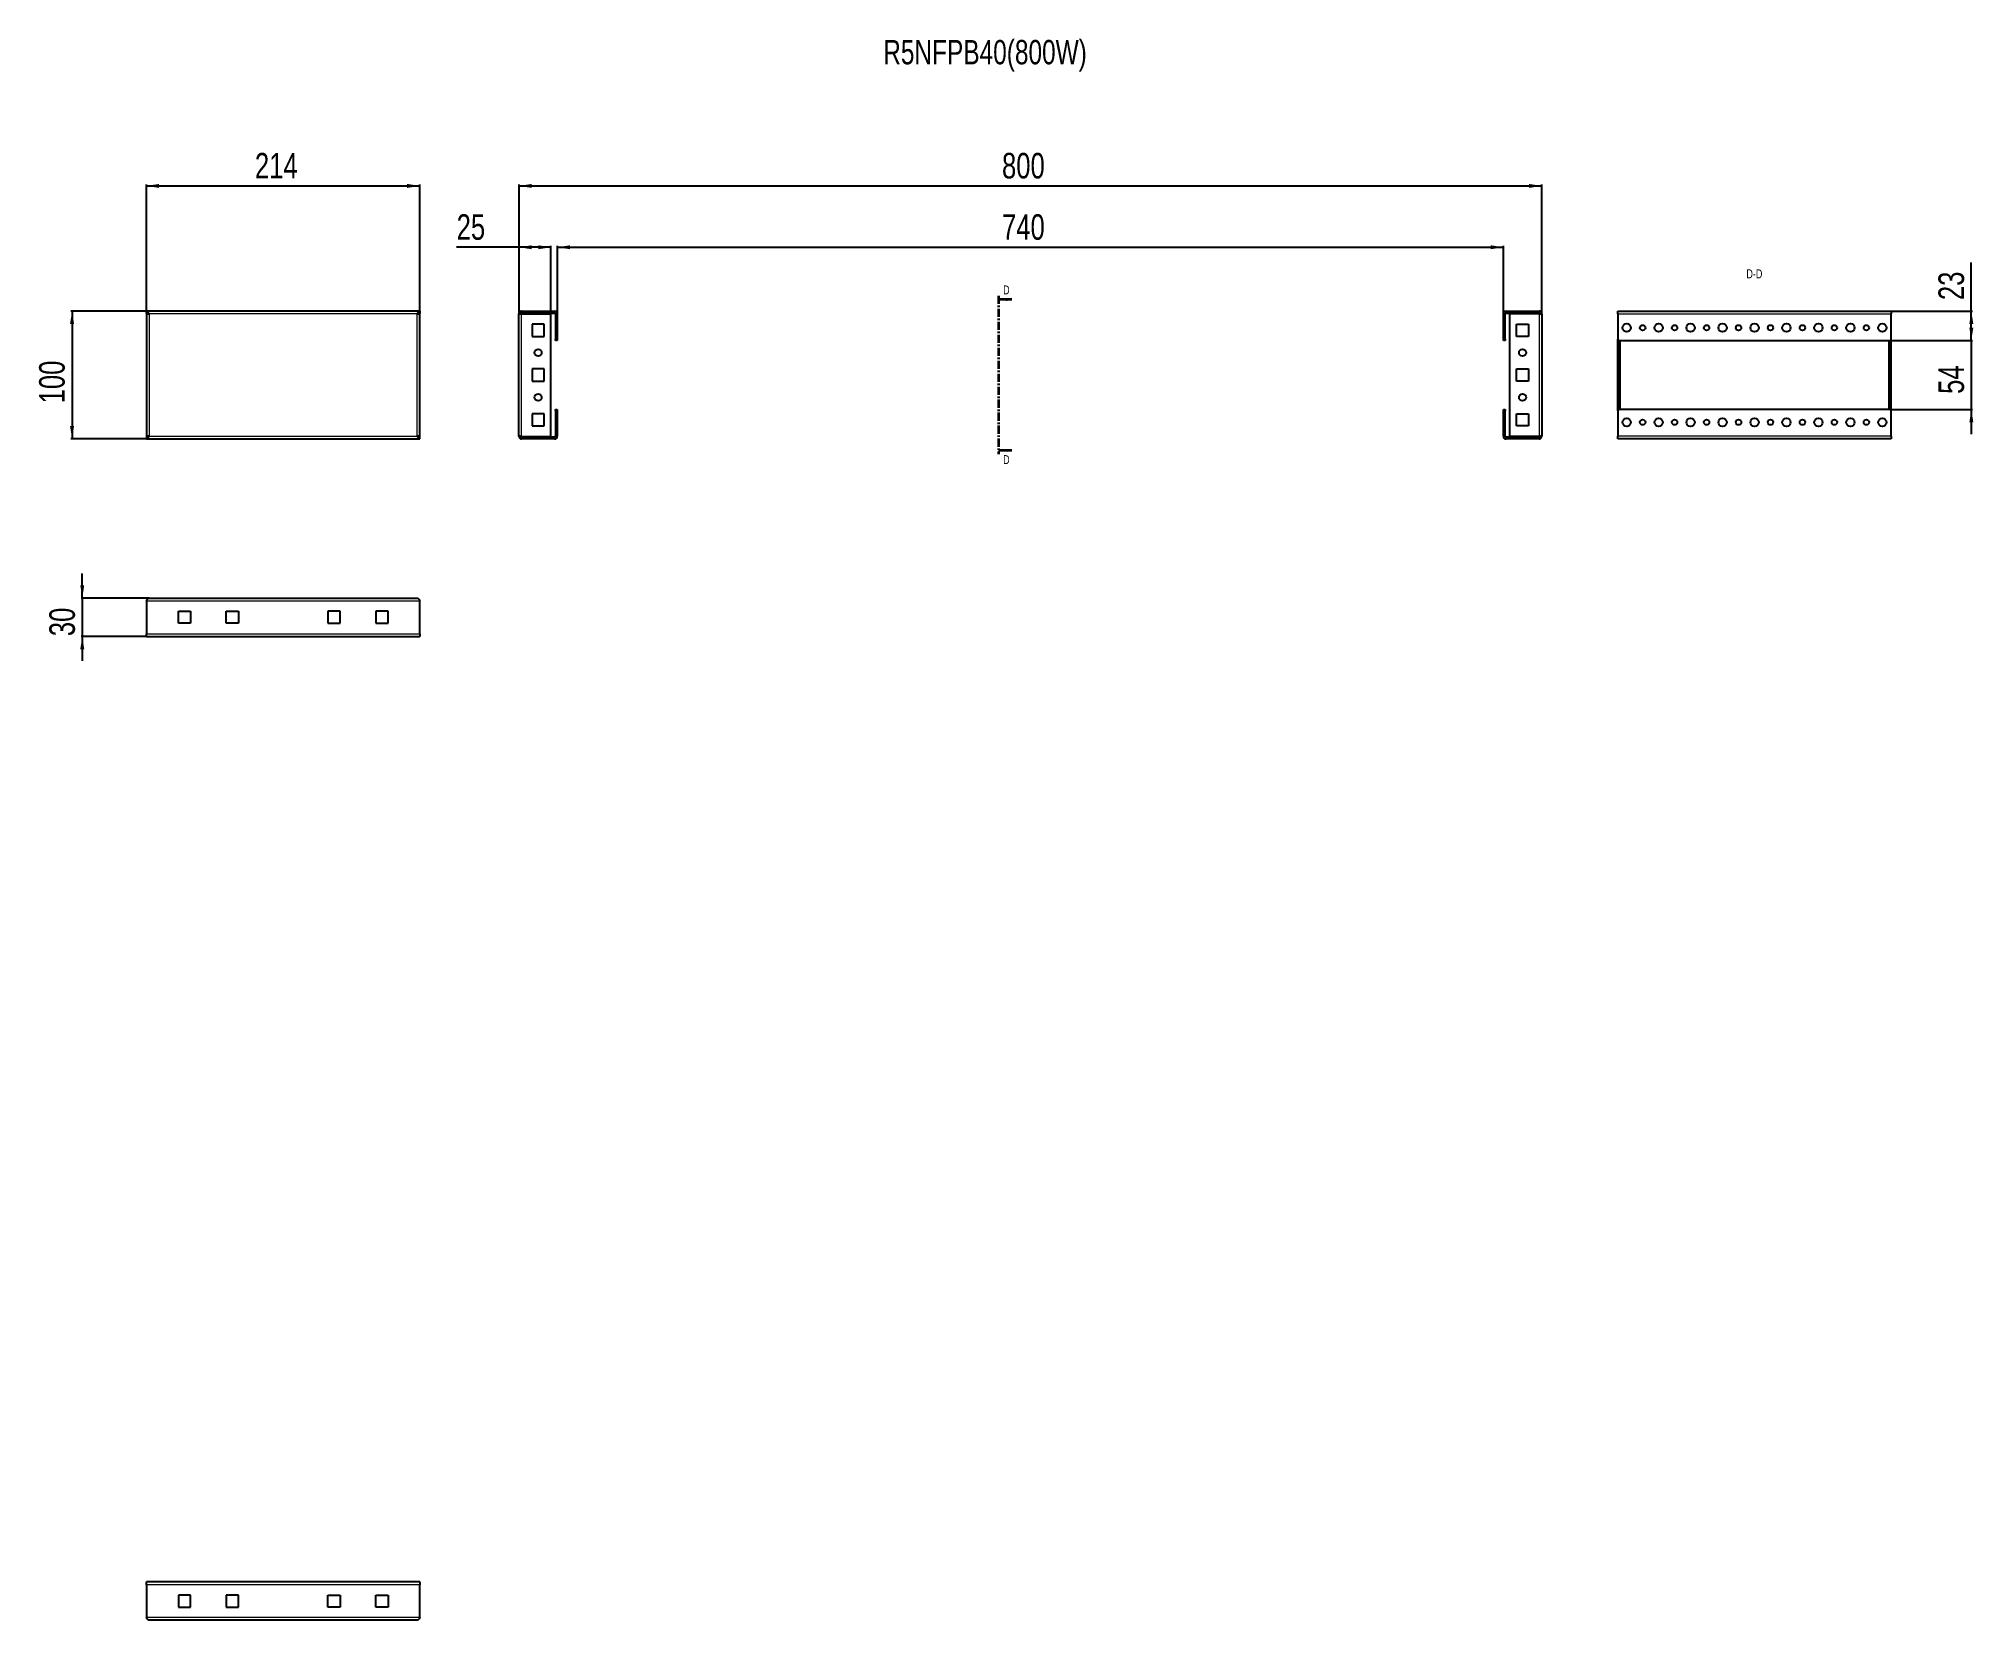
# Model space of a CAD drawing. Header units: millimetres. Extents: x -14 to 1499, y -692 to 546.
import ezdxf

# ---------------------------------------------------------------- set-up
doc = ezdxf.new("R2010")
doc.units = ezdxf.units.MM
doc.linetypes.add('CENTER', pattern=[10.16, 6.35, -1.27, 1.27, -1.27])
doc.layers.add('FORMAT', color=7, linetype='Continuous')
doc.styles.add('SLDTEXTSTYLE0', font='TXT', dxfattribs={"width": 0.75})
doc.dimstyles.new('SLDDIMSTYLE0', dxfattribs={"dimtxt": 20, "dimasz": 10, "dimexe": 0, "dimexo": 0.0625, "dimgap": 5, "dimtad": 2, "dimdec": 1, "dimrnd": 1e-09, "dimzin": 12, "dimdsep": 46, "dimtxsty": 'SLDTEXTSTYLE0', "dimsah": 1, "dimcen": 0.09, "dimadec": 0, "dimazin": 3, "dimtfac": 1, "dimtofl": 0, "dimtmove": 0, "dimatfit": 3, "dimfxl": 0, "dimfrac": 2, "dimtolj": 1, "dimtzin": 12, "dimarcsym": 0})
doc.dimstyles.new('SLDDIMSTYLE1', dxfattribs={"dimtxt": 20, "dimasz": 10, "dimexe": 0, "dimexo": 0.0625, "dimgap": 5, "dimtad": 2, "dimdec": 1, "dimrnd": 1e-09, "dimzin": 12, "dimdsep": 46, "dimtxsty": 'SLDTEXTSTYLE0', "dimsah": 1, "dimcen": 0.09, "dimadec": 0, "dimazin": 3, "dimtfac": 1, "dimtmove": 0, "dimatfit": 0, "dimfxl": 0, "dimfrac": 2, "dimtolj": 1, "dimtzin": 12, "dimarcsym": 0})

# ---------------------------------------------------------------- blocks, each defined once
blk = doc.blocks.new('_D')
at = {"layer": 'FORMAT'}
for p, q in [((70.2, 330.6), (70.2, 431.6)), ((70.2, 430.6), (284.2, 430.6)), ((284.2, 330.6), (284.2, 431.6))]:
    blk.add_line(p, q, dxfattribs=at)
for points in [[(70.2, 430.6), (80.2, 429), (80.2, 432.1)], [(284.2, 430.6), (274.2, 432.1), (274.2, 429)]]:
    blk.add_solid(points, dxfattribs=at)
at = {"layer": 'FORMAT', "insert": (155.1, 456.4), "char_height": 20, "attachment_point": 1, "style": 'SLDTEXTSTYLE0'}
blk.add_mtext('214', dxfattribs=at)
blk = doc.blocks.new('_D_1')
at = {"layer": 'FORMAT'}
for p, q in [((70.2, 332.6), (11.1, 332.6)), ((12.1, 332.6), (12.1, 232.6)), ((70.2, 232.6), (11.1, 232.6))]:
    blk.add_line(p, q, dxfattribs=at)
for points in [[(12.1, 332.6), (10.5, 322.6), (13.6, 322.6)], [(12.1, 232.6), (13.6, 242.6), (10.5, 242.6)]]:
    blk.add_solid(points, dxfattribs=at)
at = {"layer": 'FORMAT', "insert": (-13.7, 260.4), "char_height": 20, "attachment_point": 1, "rotation": 90, "style": 'SLDTEXTSTYLE0'}
blk.add_mtext('100', dxfattribs=at)
blk = doc.blocks.new('_D_2')
at = {"layer": 'FORMAT'}
for p, q in [((361.7, 330.5), (361.7, 431.6)), ((361.7, 430.6), (1161.7, 430.6)), ((1161.7, 330.5), (1161.7, 431.6))]:
    blk.add_line(p, q, dxfattribs=at)
for points in [[(361.7, 430.6), (371.7, 429), (371.7, 432.1)], [(1161.7, 430.6), (1151.7, 432.1), (1151.7, 429)]]:
    blk.add_solid(points, dxfattribs=at)
at = {"layer": 'FORMAT', "insert": (739.5, 456.4), "char_height": 20, "attachment_point": 1, "style": 'SLDTEXTSTYLE0'}
blk.add_mtext('800', dxfattribs=at)
blk = doc.blocks.new('_D_3')
at = {"layer": 'FORMAT'}
for p, q in [((391.7, 330.5), (391.7, 383.6)), ((391.7, 382.6), (1131.7, 382.6)), ((1131.7, 330.5), (1131.7, 383.6))]:
    blk.add_line(p, q, dxfattribs=at)
for points in [[(391.7, 382.6), (401.7, 381), (401.7, 384.1)], [(1131.7, 382.6), (1121.7, 384.1), (1121.7, 381)]]:
    blk.add_solid(points, dxfattribs=at)
at = {"layer": 'FORMAT', "insert": (739.5, 408.4), "char_height": 20, "attachment_point": 1, "style": 'SLDTEXTSTYLE0'}
blk.add_mtext('740', dxfattribs=at)
blk = doc.blocks.new('_D_4')
at = {"layer": 'FORMAT'}
for p, q in [((361.7, 382.6), (312.9, 382.6)), ((361.7, 330.5), (361.7, 383.6)), ((386.7, 382.6), (361.7, 382.6)), ((386.7, 330.6), (386.7, 383.6))]:
    blk.add_line(p, q, dxfattribs=at)
for points in [[(361.7, 382.6), (371.7, 381), (371.7, 384.1)], [(386.7, 382.6), (376.7, 384.1), (376.7, 381)]]:
    blk.add_solid(points, dxfattribs=at)
at = {"layer": 'FORMAT', "insert": (312.9, 408.4), "char_height": 20, "attachment_point": 1, "style": 'SLDTEXTSTYLE0'}
blk.add_mtext('25', dxfattribs=at)
blk = doc.blocks.new('_D_5')
at = {"layer": 'FORMAT'}
for p, q in [((20.1, 108), (20.1, 127.3)), ((72.3, 108), (19.1, 108)), ((20.1, 108), (20.1, 78)), ((70.2, 78), (19.1, 78)), ((20.1, 78), (20.1, 58.8))]:
    blk.add_line(p, q, dxfattribs=at)
for points in [[(20.1, 108), (21.6, 118), (18.5, 118)], [(20.1, 78), (18.5, 68), (21.6, 68)]]:
    blk.add_solid(points, dxfattribs=at)
at = {"layer": 'FORMAT', "insert": (-5.7, 78.2), "char_height": 20, "attachment_point": 1, "rotation": 90, "style": 'SLDTEXTSTYLE0'}
blk.add_mtext('30', dxfattribs=at)
blk = doc.blocks.new('_D_6')
at = {"layer": 'FORMAT'}
for p, q in [((1497.7, 309.6), (1497.7, 328.8)), ((1434.1, 309.6), (1498.7, 309.6)), ((1497.7, 309.6), (1497.7, 255.6)), ((1434.1, 255.6), (1498.7, 255.6)), ((1497.7, 255.6), (1497.7, 236.3))]:
    blk.add_line(p, q, dxfattribs=at)
for points in [[(1497.7, 309.6), (1499.3, 319.6), (1496.2, 319.6)], [(1497.7, 255.6), (1496.2, 245.6), (1499.3, 245.6)]]:
    blk.add_solid(points, dxfattribs=at)
at = {"layer": 'FORMAT', "insert": (1472, 267.8), "char_height": 20, "attachment_point": 1, "rotation": 90, "style": 'SLDTEXTSTYLE0'}
blk.add_mtext('54', dxfattribs=at)
blk = doc.blocks.new('_D_7')
at = {"layer": 'FORMAT'}
for p, q in [((1497.7, 332.6), (1497.7, 370.7)), ((1435.1, 332.6), (1498.7, 332.6)), ((1497.7, 309.6), (1497.7, 332.6)), ((1434.1, 309.6), (1498.7, 309.6))]:
    blk.add_line(p, q, dxfattribs=at)
for points in [[(1497.7, 332.6), (1496.2, 322.6), (1499.3, 322.6)], [(1497.7, 309.6), (1499.3, 319.6), (1496.2, 319.6)]]:
    blk.add_solid(points, dxfattribs=at)
at = {"layer": 'FORMAT', "insert": (1472, 341.2), "char_height": 20, "attachment_point": 1, "rotation": 90, "style": 'SLDTEXTSTYLE0'}
blk.add_mtext('23', dxfattribs=at)

msp = doc.modelspace()

# ---------------------------------------------------------------- linework, layer by layer
at = {"color": 7, "linetype": 'CENTER', "lineweight": 35}
msp.add_line((736.66, 344.57), (736.66, 220.56), dxfattribs=at)
at = {"color": 7, "linetype": 'Continuous', "lineweight": 35}
for p, q in [((747.3, 341.57), (736.66, 341.57)), ((747.3, 223.56), (736.66, 223.56))]:
    msp.add_line(p, q, dxfattribs=at)
at = {"color": 7, "linetype": 'Continuous', "lineweight": 25}
for p, q in [((70.22, 331.07), (70.22, 332.57)), ((284.22, 332.57), (70.22, 332.57)), ((70.22, 331.07), (70.22, 330.57)), ((70.22, 330.57), (70.22, 234.57)), ((70.22, 330.57), (71.72, 330.57)), ((284.22, 330.57), (282.72, 330.57)), ((284.22, 332.57), (284.22, 331.07)), ((284.22, 330.57), (284.22, 331.07)), ((284.22, 234.57), (284.22, 330.57)), ((361.66, 234.67), (361.66, 330.47)), ((363.76, 332.57), (363.76, 331.07)), ((363.76, 332.57), (389.56, 332.57)), ((363.76, 331.07), (389.56, 331.07)), ((363.76, 330.57), (386.66, 330.57)), ((371.91, 322.32), (371.91, 312.82)), ((381.41, 322.32), (371.91, 322.32)), ((381.41, 312.82), (381.41, 322.32)), ((386.66, 234.57), (386.66, 330.57)), ((390.16, 330.47), (390.16, 310.57)), ((391.66, 330.47), (391.66, 310.57)), ((1131.66, 310.57), (1131.66, 330.47)), ((1133.16, 310.57), (1133.16, 330.47)), ((1133.76, 332.57), (1159.56, 332.57)), ((1133.76, 331.07), (1159.56, 331.07)), ((1136.66, 234.57), (1136.66, 330.57)), ((1159.56, 330.57), (1136.66, 330.57)), ((1141.91, 322.32), (1151.41, 322.32)), ((1141.91, 312.82), (1141.91, 322.32)), ((1151.41, 322.32), (1151.41, 312.82)), ((1159.56, 331.07), (1159.56, 332.57)), ((1161.66, 330.47), (1161.66, 234.67)), ((1221.14, 332.57), (1435.14, 332.57)), ((1221.14, 330.47), (1221.14, 332.57)), ((1221.14, 330.47), (1221.14, 310.57)), ((1435.14, 332.57), (1435.14, 330.47)), ((1435.14, 310.57), (1435.14, 330.47)), ((371.91, 312.82), (381.41, 312.82)), ((390.16, 310.57), (391.66, 310.57)), ((390.16, 309.57), (390.16, 310.57)), ((391.66, 309.57), (390.16, 309.57)), ((391.66, 310.57), (391.66, 309.57)), ((1131.66, 310.57), (1133.16, 310.57)), ((1131.66, 309.57), (1131.66, 310.57)), ((1133.16, 309.57), (1131.66, 309.57)), ((1133.16, 310.57), (1133.16, 309.57)), ((1151.41, 312.82), (1141.91, 312.82)), ((1221.14, 310.57), (1222.14, 309.57)), ((1221.14, 254.57), (1221.14, 310.57)), ((1222.14, 309.57), (1434.14, 309.57)), ((1222.64, 255.57), (1222.64, 309.57)), ((1433.64, 255.57), (1433.64, 309.57)), ((1434.14, 309.57), (1435.14, 310.57)), ((1435.14, 254.57), (1435.14, 310.57)), ((371.91, 287.32), (371.91, 277.82)), ((381.41, 287.32), (371.91, 287.32)), ((371.91, 277.82), (381.41, 277.82)), ((381.41, 277.82), (381.41, 287.32)), ((1141.91, 287.32), (1151.41, 287.32)), ((1141.91, 277.82), (1141.91, 287.32)), ((1151.41, 277.82), (1141.91, 277.82)), ((1151.41, 287.32), (1151.41, 277.82)), ((381.41, 252.32), (371.91, 252.32)), ((371.91, 252.32), (371.91, 242.82)), ((371.91, 242.82), (381.41, 242.82)), ((381.41, 242.82), (381.41, 252.32)), ((390.16, 255.57), (391.66, 255.57)), ((390.16, 254.57), (390.16, 255.57)), ((391.66, 254.57), (390.16, 254.57)), ((390.16, 254.57), (390.16, 234.67)), ((391.66, 255.57), (391.66, 254.57)), ((391.66, 254.57), (391.66, 234.67)), ((1131.66, 255.57), (1133.16, 255.57)), ((1131.66, 254.57), (1131.66, 255.57)), ((1131.66, 234.67), (1131.66, 254.57)), ((1133.16, 254.57), (1131.66, 254.57)), ((1133.16, 255.57), (1133.16, 254.57)), ((1133.16, 234.67), (1133.16, 254.57)), ((1141.91, 252.32), (1151.41, 252.32)), ((1141.91, 242.82), (1141.91, 252.32)), ((1151.41, 242.82), (1141.91, 242.82)), ((1151.41, 252.32), (1151.41, 242.82)), ((1222.14, 255.57), (1221.14, 254.57)), ((1221.14, 254.57), (1221.14, 234.67)), ((1434.14, 255.57), (1222.14, 255.57)), ((1435.14, 254.57), (1434.14, 255.57)), ((1435.14, 234.67), (1435.14, 254.57)), ((71.72, 234.57), (70.22, 234.57)), ((70.22, 234.57), (70.22, 234.07)), ((70.22, 234.07), (70.22, 232.57)), ((70.22, 232.57), (284.22, 232.57)), ((282.72, 234.57), (284.22, 234.57)), ((284.22, 234.07), (284.22, 234.57)), ((284.22, 232.57), (284.22, 234.07)), ((363.76, 234.57), (386.66, 234.57)), ((363.76, 232.57), (363.76, 234.07)), ((389.56, 234.07), (363.76, 234.07)), ((389.56, 232.57), (363.76, 232.57)), ((1159.56, 234.07), (1133.76, 234.07)), ((1159.56, 232.57), (1133.76, 232.57)), ((1159.56, 234.57), (1136.66, 234.57)), ((1159.56, 234.07), (1159.56, 232.57)), ((1221.14, 232.57), (1221.14, 234.67)), ((1435.14, 232.57), (1221.14, 232.57)), ((1435.14, 234.67), (1435.14, 232.57)), ((72.32, 108.02), (282.12, 108.02)), ((70.22, 105.92), (70.22, 80.12)), ((95.22, 97.77), (104.72, 97.77)), ((95.22, 88.27), (95.22, 97.77)), ((104.72, 97.77), (104.72, 88.27)), ((132.72, 97.77), (142.22, 97.77)), ((132.72, 88.27), (132.72, 97.77)), ((142.22, 97.77), (142.22, 88.27)), ((221.72, 97.77), (212.22, 97.77)), ((212.22, 97.77), (212.22, 88.27)), ((221.72, 88.27), (221.72, 97.77)), ((249.72, 97.77), (249.72, 88.27)), ((259.22, 97.77), (249.72, 97.77)), ((259.22, 88.27), (259.22, 97.77)), ((284.22, 80.12), (284.22, 105.92)), ((70.22, 78.02), (70.22, 80.12)), ((70.22, 78.02), (284.22, 78.02)), ((104.72, 88.27), (95.22, 88.27)), ((142.22, 88.27), (132.72, 88.27)), ((212.22, 88.27), (221.72, 88.27)), ((249.72, 88.27), (259.22, 88.27)), ((284.22, 80.12), (284.22, 78.02)), ((70.22, -664.08), (70.22, -661.98)), ((284.22, -661.98), (70.22, -661.98)), ((70.22, -664.08), (70.22, -689.88)), ((284.22, -661.98), (284.22, -664.08)), ((284.22, -689.88), (284.22, -664.08)), ((104.72, -672.23), (95.22, -672.23)), ((95.22, -672.23), (95.22, -681.73)), ((104.72, -681.73), (104.72, -672.23)), ((142.22, -672.23), (132.72, -672.23)), ((132.72, -672.23), (132.72, -681.73)), ((142.22, -681.73), (142.22, -672.23)), ((212.22, -681.73), (212.22, -672.23)), ((212.22, -672.23), (221.72, -672.23)), ((221.72, -672.23), (221.72, -681.73)), ((249.72, -672.23), (259.22, -672.23)), ((249.72, -681.73), (249.72, -672.23)), ((259.22, -672.23), (259.22, -681.73)), ((282.12, -691.98), (72.32, -691.98)), ((95.22, -681.73), (104.72, -681.73)), ((132.72, -681.73), (142.22, -681.73)), ((221.72, -681.73), (212.22, -681.73)), ((259.22, -681.73), (249.72, -681.73))]:
    msp.add_line(p, q, dxfattribs=at)
at = {"color": 8, "linetype": 'Continuous', "lineweight": 18}
for p, q in [((72.32, 330.47), (72.32, 234.67)), ((282.12, 330.47), (72.32, 330.47)), ((282.12, 234.67), (282.12, 330.47)), ((363.76, 234.57), (363.76, 330.57)), ((389.56, 331.07), (389.56, 332.57)), ((390.16, 330.47), (391.66, 330.47)), ((1133.16, 330.47), (1131.66, 330.47)), ((1133.76, 331.07), (1133.76, 332.57)), ((1159.56, 330.57), (1159.56, 234.57)), ((1221.14, 330.47), (1435.14, 330.47)), ((1223.24, 255.57), (1223.24, 309.57)), ((1433.04, 309.57), (1433.04, 255.57)), ((72.32, 234.67), (282.12, 234.67)), ((389.56, 234.07), (389.56, 232.57)), ((390.16, 234.67), (391.66, 234.67)), ((1133.16, 234.67), (1131.66, 234.67)), ((1133.76, 234.07), (1133.76, 232.57)), ((1435.14, 234.67), (1221.14, 234.67)), ((70.22, 105.92), (284.22, 105.92)), ((70.22, 80.12), (284.22, 80.12)), ((284.22, -664.08), (70.22, -664.08)), ((284.22, -689.88), (70.22, -689.88))]:
    msp.add_line(p, q, dxfattribs=at)
at = {"color": 7, "linetype": 'Continuous', "lineweight": 25}
for centre, radius in [((1228.14, 319.57), 3.25), ((1240.64, 319.57), 2.1), ((1253.14, 319.57), 3.25), ((1265.64, 319.57), 2.1), ((1278.14, 319.57), 3.25), ((1290.64, 319.57), 2.1), ((1303.14, 319.57), 3.25), ((1315.64, 319.57), 2.1), ((1328.14, 319.57), 3.25), ((1340.64, 319.57), 2.1), ((1353.14, 319.57), 3.25), ((1365.64, 319.57), 2.1), ((1378.14, 319.57), 3.25), ((1390.64, 319.57), 2.1), ((1403.14, 319.57), 3.25), ((1415.64, 319.57), 2.1), ((1428.14, 319.57), 3.25), ((376.66, 300.07), 2.75), ((1146.66, 300.07), 2.75), ((376.66, 265.07), 2.75), ((1146.66, 265.07), 2.75), ((1228.14, 245.57), 3.25), ((1240.64, 245.57), 2.1), ((1253.14, 245.57), 3.25), ((1265.64, 245.57), 2.1), ((1278.14, 245.57), 3.25), ((1290.64, 245.57), 2.1), ((1303.14, 245.57), 3.25), ((1315.64, 245.57), 2.1), ((1328.14, 245.57), 3.25), ((1340.64, 245.57), 2.1), ((1353.14, 245.57), 3.25), ((1365.64, 245.57), 2.1), ((1378.14, 245.57), 3.25), ((1390.64, 245.57), 2.1), ((1403.14, 245.57), 3.25), ((1415.64, 245.57), 2.1), ((1428.14, 245.57), 3.25)]:
    msp.add_circle(centre, radius, dxfattribs=at)
for centre, radius, start, end in [((389.56, 330.47), 2.1, 0, 90), ((389.56, 330.47), 0.6, 0, 90), ((1133.76, 330.47), 2.1, 90, 180), ((1133.76, 330.47), 0.6, 90, 180), ((389.56, 234.67), 2.1, 270, 0), ((389.56, 234.67), 0.6, 270, 0), ((1133.76, 234.67), 2.1, 180, 270), ((1133.76, 234.67), 0.6, 180, 270)]:
    msp.add_arc(centre, radius, start, end, dxfattribs=at)
for points, knots in [([(72.32, 330.47), (72.14, 330.75), (71.78, 331.31), (71.25, 332.01), (70.73, 332.48), (70.38, 332.54), (70.22, 332.57)], [0, 0, 0, 0, 0.25475266, 0.50964469, 0.7645377, 1, 1, 1, 1]), ([(72.32, 330.47), (72.14, 330.55), (71.77, 330.71), (71.08, 330.98), (70.56, 331.03), (70.22, 331.07)], [0, 0, 0, 0, 0.2598775, 0.5197391, 1, 1, 1, 1]), ([(1161.66, 330.47), (1161.63, 330.75), (1161.56, 331.31), (1161.06, 332.01), (1160.36, 332.48), (1159.82, 332.54), (1159.56, 332.57)], [0, 0, 0, 0, 0.25475266, 0.50964469, 0.7645377, 1, 1, 1, 1]), ([(1160.16, 330.47), (1160.15, 330.55), (1160.13, 330.71), (1159.94, 330.98), (1159.71, 331.03), (1159.56, 331.07)], [0, 0, 0, 0, 0.2598775, 0.5197391, 1, 1, 1, 1]), ([(282.12, 108.02), (282.3, 107.99), (282.65, 107.92), (283.19, 107.42), (283.71, 106.72), (284.06, 106.18), (284.22, 105.92)], [0, 0, 0, 0, 0.2547527, 0.5096447, 0.7645377, 1, 1, 1, 1]), ([(72.32, -691.98), (72.14, -691.95), (71.78, -691.88), (71.25, -691.38), (70.73, -690.68), (70.38, -690.14), (70.22, -689.88)], [0, 0, 0, 0, 0.25475266, 0.50964469, 0.7645377, 1, 1, 1, 1])]:
    msp.add_open_spline(points, degree=3, knots=knots, dxfattribs=at)
for points in [[(70.22, 330.57), (70.25, 330.56), (70.31, 330.54), (70.8, 330.52), (71.49, 330.49), (72.04, 330.47), (72.32, 330.47)], [(284.22, 332.57), (284.04, 332.53), (283.69, 332.47), (283.17, 331.99), (282.64, 331.29), (282.29, 330.74), (282.12, 330.47)], [(284.22, 331.07), (283.87, 331.03), (283.17, 330.95), (282.47, 330.63), (282.12, 330.47)], [(282.12, 330.47), (282.39, 330.47), (282.95, 330.49), (283.64, 330.52), (284.13, 330.54), (284.19, 330.56), (284.22, 330.57)], [(363.76, 332.57), (363.49, 332.53), (362.94, 332.47), (362.24, 331.99), (361.76, 331.29), (361.69, 330.74), (361.66, 330.47)], [(361.66, 330.47), (361.69, 330.47), (361.76, 330.49), (362.24, 330.52), (362.94, 330.54), (363.49, 330.56), (363.76, 330.57)], [(363.76, 331.07), (363.6, 331.03), (363.27, 330.95), (363.2, 330.63), (363.16, 330.47)], [(1159.56, 330.57), (1159.84, 330.56), (1160.39, 330.54), (1161.08, 330.52), (1161.57, 330.49), (1161.63, 330.47), (1161.66, 330.47)], [(72.32, 234.67), (72.04, 234.66), (71.49, 234.64), (70.8, 234.62), (70.31, 234.59), (70.25, 234.57), (70.22, 234.57)], [(70.22, 232.57), (70.39, 232.6), (70.74, 232.66), (71.27, 233.15), (71.79, 233.84), (72.14, 234.39), (72.32, 234.67)], [(70.22, 234.07), (70.57, 234.1), (71.27, 234.18), (71.97, 234.5), (72.32, 234.67)], [(282.12, 234.67), (282.29, 234.39), (282.64, 233.84), (283.17, 233.15), (283.69, 232.66), (284.04, 232.6), (284.22, 232.57)], [(282.12, 234.67), (282.47, 234.5), (283.17, 234.18), (283.87, 234.1), (284.22, 234.07)], [(284.22, 234.57), (284.19, 234.57), (284.13, 234.59), (283.64, 234.62), (282.95, 234.64), (282.39, 234.66), (282.12, 234.67)], [(363.76, 234.57), (363.49, 234.57), (362.94, 234.59), (362.24, 234.62), (361.76, 234.64), (361.69, 234.66), (361.66, 234.67)], [(361.66, 234.67), (361.69, 234.39), (361.76, 233.84), (362.24, 233.15), (362.94, 232.66), (363.49, 232.6), (363.76, 232.57)], [(363.16, 234.67), (363.2, 234.5), (363.27, 234.18), (363.6, 234.1), (363.76, 234.07)], [(1161.66, 234.67), (1161.63, 234.66), (1161.57, 234.64), (1161.08, 234.62), (1160.39, 234.59), (1159.84, 234.57), (1159.56, 234.57)], [(1159.56, 232.57), (1159.84, 232.6), (1160.39, 232.66), (1161.08, 233.15), (1161.57, 233.84), (1161.63, 234.39), (1161.66, 234.67)], [(1159.56, 234.07), (1159.72, 234.1), (1160.05, 234.18), (1160.12, 234.5), (1160.16, 234.67)], [(70.22, 105.92), (70.39, 106.19), (70.74, 106.75), (71.27, 107.44), (71.79, 107.92), (72.14, 107.99), (72.32, 108.02)], [(284.22, -689.88), (284.04, -690.16), (283.69, -690.71), (283.17, -691.4), (282.64, -691.89), (282.29, -691.95), (282.12, -691.98)]]:
    msp.add_open_spline(points, degree=3, dxfattribs=at)
at = {"color": 7, "linetype": 'Continuous', "lineweight": 35}
for points in [[(736.66, 341.57), (743.66, 340.45), (743.66, 342.69)], [(736.66, 223.56), (743.66, 222.44), (743.66, 224.68)]]:
    msp.add_solid(points, dxfattribs=at)

# ---------------------------------------------------------------- texts
at = {"color": 7, "linetype": 'Continuous', "char_height": 7, "attachment_point": 1, "style": 'SLDTEXTSTYLE0'}
for insert in [(740.37, 352.66), (740.37, 219.87)]:
    msp.add_mtext('D', dxfattribs=dict(at, insert=insert))
at = {"layer": 'FORMAT', "style": 'SLDTEXTSTYLE0'}
for s, insert, char_height, attachment_point in [('R5NFPB40(800W)', (646.6, 544.78), 19.05, 1), ('D-D', (1328.04, 365.26), 7, 2)]:
    msp.add_mtext(s, dxfattribs=dict(at, insert=insert, char_height=char_height, attachment_point=attachment_point))

# ---------------------------------------------------------------- dimensions: what is measured, and where the dimension line sits
at = {"layer": 'FORMAT'}
for base, p1, p2, picture, middle in [((284.22, 430.57), (70.22, 330.57), (284.22, 330.57), '_D', (177.22, 430.57)), ((1161.66, 430.57), (361.66, 330.47), (1161.66, 330.47), '_D_2', (761.66, 430.57)), ((361.66, 382.57), (386.66, 330.57), (361.66, 330.47), '_D_4', (327.66, 382.57)), ((1131.66, 382.57), (391.66, 330.47), (1131.66, 330.47), '_D_3', (761.66, 382.57))]:
    dim = msp.add_linear_dim(base=base, p1=p1, p2=p2, dimstyle='SLDDIMSTYLE0', dxfattribs=at)
    dim.commit()
    dim.dimension.update_dxf_attribs({"geometry": picture, "text_midpoint": middle, "dimtype": 160})
for base, p1, p2, dimstyle, picture, middle in [((1497.74, 332.57), (1434.14, 309.57), (1435.14, 332.57), 'SLDDIMSTYLE0', '_D_7', (1497.74, 355.95)), ((12.05, 232.57), (70.22, 332.57), (70.22, 232.57), 'SLDDIMSTYLE0', '_D_1', (12.05, 282.57)), ((1497.74, 255.57), (1434.14, 309.57), (1434.14, 255.57), 'SLDDIMSTYLE1', '_D_6', (1497.74, 282.57)), ((20.05, 78.02), (72.32, 108.02), (70.22, 78.02), 'SLDDIMSTYLE1', '_D_5', (20.05, 93.02))]:
    dim = msp.add_linear_dim(base=base, p1=p1, p2=p2, angle=90, dimstyle=dimstyle, dxfattribs=at)
    dim.commit()
    dim.dimension.update_dxf_attribs({"geometry": picture, "text_midpoint": middle, "dimtype": 160})

doc.saveas('drawing.dxf')
